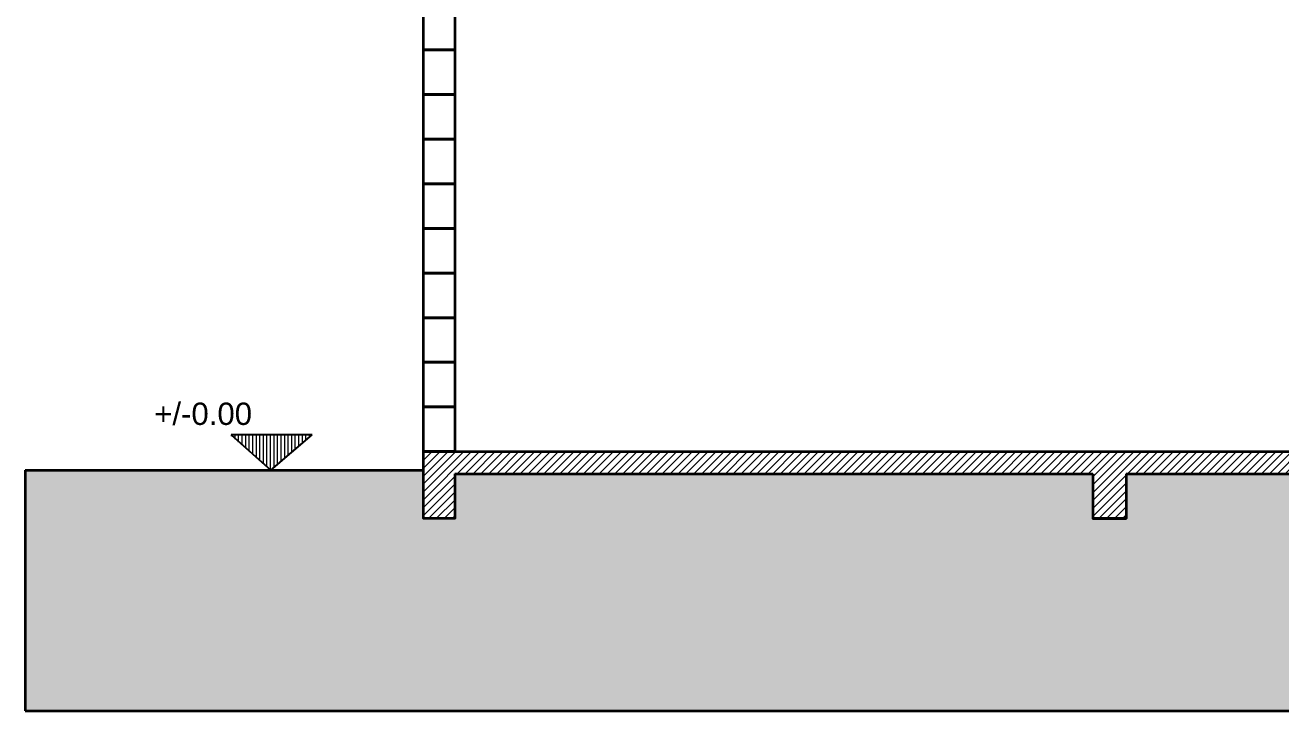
# Model space of a CAD drawing. Header units: metres. Extents: x -2569 to 4336, y -4195 to 694.
# Drawn here: x 3191 to 3754, y -194 to 114 of the extents above; entities that cross this region are included whole.
import ezdxf

# ---------------------------------------------------------------- set-up
doc = ezdxf.new("R2010")
doc.units = ezdxf.units.M
doc.header["$LTSCALE"] = 5
doc.header["$MEASUREMENT"] = 0
for name, color, linetype, lineweight in [('A-ANNO-NOTE', 7, 'Continuous', 35), ('A-ELEV-MBE1', 7, 'Continuous', 35), ('A-ELEV-PATT', 255, 'Continuous', 18), ('A-SECT-MCUT', 7, 'Continuous', 35), ('A-SECT-PATT', 8, 'Continuous', 18)]:
    doc.layers.add(name, color=color, linetype=linetype, lineweight=lineweight)
doc.layers.add('quote', color=82, linetype='Continuous')
doc.styles.add('ARIAL', font='arial.ttf')

msp = doc.modelspace()

# ---------------------------------------------------------------- hatches: boundary and pattern name
at = {"layer": 'A-ELEV-PATT'}
h = msp.add_hatch(dxfattribs=at)
h.set_pattern_fill('ANSI31', color=256, scale=0.5, angle=225, style=0)
h.set_pattern_definition([(270, (23749.8775, -13252.4449), (1.5875, -4e-15), [])])
h.paths.add_polyline_path([(3283.14, -70.09), (3301.54, -85.94), (3319.94, -70.09)])
at = {"layer": 'A-SECT-PATT'}
h = msp.add_hatch(dxfattribs=at)
h.set_pattern_fill('ANSI31', color=256, scale=20, style=0)
h.set_pattern_definition([(45, (3192.8512, -205.523), (-1.767767, 1.767767), [])])
h.paths.add_polyline_path([(3984.17, -77.61), (3970.17, -77.61), (3684.93, -77.61), (3670.01, -77.61), (3383.92, -77.61), (3369.92, -77.61), (3369.92, -107.61), (3383.92, -107.61), (3383.92, -87.61), (3670.01, -87.61), (3670.01, -107.61), (3684.93, -107.61), (3684.93, -87.61), (3970.17, -87.61), (3970.17, -107.61), (3984.17, -107.61)])
h = msp.add_hatch(dxfattribs=at)
h.set_pattern_fill('DOTS', color=256, scale=100, style=0)
h.set_pattern_definition([(0, (-1516.125, -475.3844), (3.125, 6.25), [0, -6.25])])
h.paths.add_polyline_path([(3970.17, -87.61), (3947.42, -87.61), (3684.93, -87.61), (3684.93, -107.61), (3714.97, -107.61), (3639.97, -107.61), (3670.01, -107.61), (3670.01, -87.61), (3383.92, -87.61), (3383.92, -107.61), (3369.92, -107.61), (3369.92, -85.9), (3191.27, -85.9), (3191.27, -193.81), (4124.22, -193.81), (4124.22, -145.9), (4124.22, -119.94), (4124.22, -110.9), (4124.22, -95.9), (4125.01, -82.85), (3984.17, -82.85), (3984.17, -95.9), (3984.17, -107.61), (3970.17, -107.61)])

# ---------------------------------------------------------------- linework, layer by layer
at = {"layer": 'A-ANNO-NOTE'}
for p, q in [((3191.27, -85.9), (3369.92, -85.9)), ((3191.27, -193.81), (4124.22, -193.81))]:
    msp.add_line(p, q, dxfattribs=at)
at = {"layer": 'A-ELEV-MBE1'}
msp.add_line((3191.27, -85.9), (3191.27, -193.81), dxfattribs=at)
at = {"layer": 'A-SECT-MCUT'}
for p, q in [((3383.92, -77.61), (3670.01, -77.61)), ((3684.93, -77.61), (3970.17, -77.61)), ((3383.92, -87.61), (3669.93, -87.61)), ((3684.93, -87.61), (3970.17, -87.61))]:
    msp.add_line(p, q, dxfattribs=at)
for points in [[(3369.92, 122.39), (3383.92, 122.39), (3383.92, 102.39), (3369.92, 102.39)], [(3369.92, 102.39), (3383.92, 102.39), (3383.92, 82.39), (3369.92, 82.39)], [(3369.92, 82.39), (3383.92, 82.39), (3383.92, 62.39), (3369.92, 62.39)], [(3369.92, 62.39), (3383.92, 62.39), (3383.92, 42.39), (3369.92, 42.39)], [(3369.92, 42.39), (3383.92, 42.39), (3383.92, 22.39), (3369.92, 22.39)], [(3369.92, 22.39), (3383.92, 22.39), (3383.92, 2.39), (3369.92, 2.39)], [(3369.92, 2.39), (3383.92, 2.39), (3383.92, -17.61), (3369.92, -17.61)], [(3369.92, -17.61), (3383.92, -17.61), (3383.92, -37.61), (3369.92, -37.61)], [(3369.92, -37.61), (3383.92, -37.61), (3383.92, -57.61), (3369.92, -57.61)], [(3369.92, -57.61), (3383.92, -57.61), (3383.92, -77.61), (3369.92, -77.61)]]:
    msp.add_lwpolyline(points, close=True, dxfattribs=at)
for points in [[(3383.92, -87.61), (3383.92, -107.61), (3369.92, -107.61), (3369.92, -77.61), (3383.92, -77.61)], [(3670.01, -77.61), (3684.93, -77.61)], [(3684.93, -87.61), (3684.93, -107.61), (3670.01, -107.61)], [(3670.01, -87.61), (3670.01, -107.61), (3684.93, -107.61)]]:
    msp.add_lwpolyline(points, dxfattribs=at)
at = {"layer": 'quote'}
for p, q in [((3283.59, -70.09), (3301.43, -85.9)), ((3319.92, -70.09), (3283.59, -70.09)), ((3301.43, -85.9), (3319.92, -70.09))]:
    msp.add_line(p, q, dxfattribs=at)

# ---------------------------------------------------------------- texts
at = {"layer": 'quote', "insert": (3249.14, -55.67), "char_height": 10, "attachment_point": 1, "style": 'ARIAL'}
msp.add_mtext('+/-0.00', dxfattribs=at)

doc.saveas('drawing.dxf')
